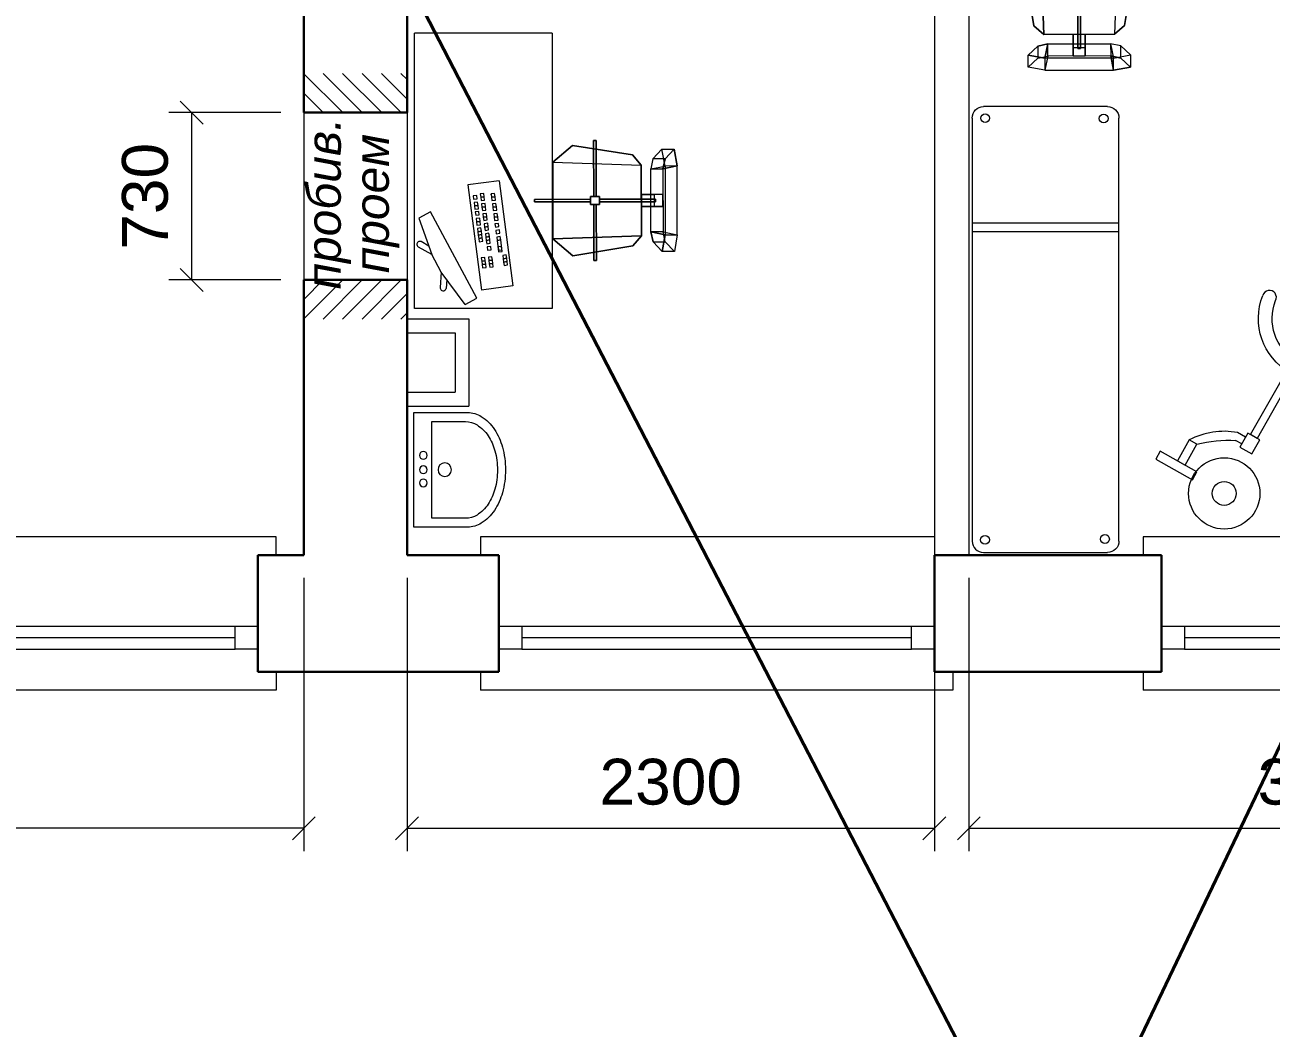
# Model space of a CAD drawing. Header units: metres. Extents: x 14591 to 15202, y 5442 to 5571.
# Drawn here: x 14879.85 to 14885.28, y 5539.1 to 5543.47 of the extents above; entities that cross this region are included whole.
import ezdxf

# ---------------------------------------------------------------- set-up
doc = ezdxf.new("R2010")
doc.units = ezdxf.units.M
doc.header["$MEASUREMENT"] = 0
doc.linetypes.add('DGN Style 3', pattern=[4.89804, 3.4986, -1.39944])
doc.layers.get('Defpoints').update_dxf_attribs({"lineweight": 0})
doc.layers.add('Стены', color=7, linetype='Continuous', lineweight=13)
doc.styles.add('Style-Arial', font='arial.ttf')
doc.styles.add('Style-Arial IF', font='ariali.ttf')
doc.styles.add('Style-txt', font='txt.shx')
doc.dimstyles.new('100', dxfattribs={"dimtxt": 0.25, "dimasz": 0.1875, "dimexe": 0.125, "dimexo": 0.125, "dimgap": 0.0625, "dimtad": 1, "dimdec": 0, "dimlfac": 1000, "dimzin": 11, "dimdsep": 46, "dimtxsty": 'Style-txt', "dimblk": 'OBLIQUE', "dimcen": 0.09, "dimadec": 0, "dimazin": 3, "dimtfac": 1, "dimtdec": 0, "dimtmove": 0, "dimatfit": 3, "dimldrblk": 'TerminatorOpen', "dimfxl": 1, "dimfrac": 2, "dimtzin": 11, "dimlwd": 0, "dimlwe": 0, "dimarcsym": 0})

# ---------------------------------------------------------------- blocks, each defined once
blk = doc.blocks.new('*U50')
at = {"layer": 'Стены', "color": 7, "linetype": 'Continuous', "lineweight": 0}
for p, q in [((-1.03, 0.335), (1.03, 0.335)), ((-1.03, 0.255), (-1.03, 0.335)), ((1.03, 0.255), (1.03, 0.335)), ((0.85, 0.155), (-0.85, 0.155)), ((0.85, 0.105), (-0.85, 0.105)), ((0.85, 0.055), (-0.85, 0.055)), ((1.03, -0.335), (1.03, -0.255)), ((-0.95, -0.335), (1.03, -0.335))]:
    blk.add_line(p, q, dxfattribs=at)
at = {"layer": 'Стены', "color": 7, "linetype": 'Continuous', "lineweight": 30}
for p, q in [((-0.95, -0.255), (-0.95, 0.255)), ((0.95, -0.255), (0.95, 0.255))]:
    blk.add_line(p, q, dxfattribs=at)
at = {"layer": 'Стены', "color": 7, "linetype": 'Continuous', "lineweight": 13, "flags": 128}
for points in [[(-0.95, 0.155), (-0.85, 0.155), (-0.85, 0.055), (-0.95, 0.055), (-0.95, 0.155)], [(0.85, 0.155), (0.95, 0.155), (0.95, 0.055), (0.85, 0.055), (0.85, 0.155)]]:
    blk.add_lwpolyline(points, close=True, dxfattribs=at)
blk = doc.blocks.new('*U54')
at = {"layer": 'Стены', "color": 7, "linetype": 'Continuous', "lineweight": 0}
for p, q in [((-0.335, -1.03), (-0.335, 1.03)), ((-0.255, 1.03), (-0.335, 1.03)), ((0.335, 1.03), (0.255, 1.03)), ((0.335, -1.03), (0.335, 1.03)), ((-0.155, 0.85), (-0.155, -0.85)), ((-0.105, 0.85), (-0.105, -0.85)), ((-0.055, 0.85), (-0.055, -0.85)), ((-0.255, -1.03), (-0.335, -1.03)), ((0.255, -1.03), (0.335, -1.03))]:
    blk.add_line(p, q, dxfattribs=at)
at = {"layer": 'Стены', "color": 7, "linetype": 'Continuous', "lineweight": 30}
for p, q in [((0.255, 0.95), (-0.255, 0.95)), ((0.255, -0.95), (-0.255, -0.95))]:
    blk.add_line(p, q, dxfattribs=at)
at = {"layer": 'Стены', "color": 7, "linetype": 'Continuous', "lineweight": 13, "flags": 128}
for points in [[(-0.155, 0.85), (-0.155, 0.95), (-0.055, 0.95), (-0.055, 0.85), (-0.155, 0.85)], [(-0.155, -0.95), (-0.155, -0.85), (-0.055, -0.85), (-0.055, -0.95), (-0.155, -0.95)]]:
    blk.add_lwpolyline(points, close=True, dxfattribs=at)
blk = doc.blocks.new('ум6')
at = {"layer": 'Стены', "color": 7, "linetype": 'Continuous', "lineweight": 0}
for p, q in [((-0.3251, 0), (-0.3251, -0.3056)), ((0.3251, 0), (-0.3251, 0)), ((0.3251, -0.3056), (0.3251, 0)), ((-0.2736, -0.1025), (-0.2736, -0.2938)), ((0.275, -0.1025), (-0.2736, -0.1025)), ((0.275, -0.2938), (0.275, -0.1025))]:
    blk.add_line(p, q, dxfattribs=at)
for centre, radius in [((-0.0823, -0.0542), 0.0217), ((-0.0007, -0.0542), 0.0217), ((0.0743, -0.0542), 0.0217), ((-0.0007, -0.1758), 0.0383)]:
    blk.add_circle(centre, radius, dxfattribs=at)
for centre, radius, start, end in [((-0.1804, -0.3056), 0.1447, 180, 212.11537), ((-0.1515, -0.2938), 0.1221, 180, 212.11537), ((0.1529, -0.2938), 0.1221, 327.88463, 0), ((0.1804, -0.3056), 0.1447, 327.88463, 0), ((-0.094, -0.2514), 0.2467, 212.11537, 236.5784), ((-0.0786, -0.248), 0.2081, 212.11537, 236.5784), ((-0.0307, -0.1754), 0.2951, 236.5784, 254.7118), ((0.0321, -0.1754), 0.2951, 285.2882, 303.4216), ((0.08, -0.248), 0.2081, 303.4216, 327.88463), ((0.094, -0.2514), 0.2467, 303.4216, 327.88463), ((-0.0372, -0.1654), 0.3498, 236.5784, 254.7118), ((0.0007, -0.0606), 0.4142, 254.7118, 270), ((0.0007, -0.0606), 0.4142, 270, 285.2882), ((0.0372, -0.1654), 0.3498, 285.2882, 303.4216), ((0, -0.0292), 0.491, 254.7118, 270), ((0, -0.0292), 0.491, 270, 285.2882)]:
    blk.add_arc(centre, radius, start, end, dxfattribs=at)
blk = doc.blocks.new('_Oblique')
at = {"color": 0, "linetype": 'ByBlock', "lineweight": -2}
blk.add_line((0.5, 0.5), (-0.5, -0.5), dxfattribs=at)
blk = doc.blocks.new('*D111')
at = {"color": 7, "linetype": 'Continuous', "lineweight": 0, "transparency": 16777216}
for p, q in [((14883.9628, 5541.06), (14883.9628, 5539.8677)), ((14887.1028, 5541.06), (14887.1028, 5539.8677))]:
    blk.add_line(p, q, dxfattribs=at)
at = {"color": 0, "linetype": 'Continuous', "lineweight": 0, "transparency": 16777216}
blk.add_line((14883.9628, 5539.9677), (14887.1028, 5539.9677), dxfattribs=at)
at = {"layer": 'Defpoints', "color": 0, "linetype": 'Continuous', "lineweight": 40, "transparency": 16777216}
for p in [(14883.9628, 5541.16), (14887.1028, 5541.16), (14887.1028, 5539.9677)]:
    blk.add_point(p, dxfattribs=at)
at = {"color": 0, "linetype": 'Continuous', "lineweight": 0, "transparency": 16777216, "xscale": 0.1, "yscale": 0.1, "zscale": 0.1, "rotation": 180}
blk.add_blockref('_Oblique', (14883.9628, 5539.9677), dxfattribs=at)
at = {"color": 0, "linetype": 'Continuous', "lineweight": 0, "transparency": 16777216, "xscale": 0.1, "yscale": 0.1, "zscale": 0.1}
blk.add_blockref('_Oblique', (14887.1028, 5539.9677), dxfattribs=at)
at = {"color": 0, "linetype": 'Continuous', "lineweight": 0, "transparency": 16777216, "insert": (14885.5328, 5540.1698), "char_height": 0.2, "attachment_point": 5, "style": 'Style-Arial'}
blk.add_mtext('3140', dxfattribs=at)
blk = doc.blocks.new('TerminatorOpen')
at = {"color": 0, "linetype": 'ByBlock', "lineweight": -2}
for q in [(-1, 0.5), (-1, 0), (-1, -0.5)]:
    blk.add_line((0, 0), q, dxfattribs=at)
blk = doc.blocks.new('*D112')
at = {"color": 7, "linetype": 'Continuous', "lineweight": 0, "transparency": 16777216}
for p, q in [((14881.5128, 5541.06), (14881.5128, 5539.8677)), ((14883.8128, 5540.8556), (14883.8128, 5539.8677))]:
    blk.add_line(p, q, dxfattribs=at)
at = {"color": 0, "linetype": 'Continuous', "lineweight": 0, "transparency": 16777216}
blk.add_line((14881.5128, 5539.9677), (14883.8128, 5539.9677), dxfattribs=at)
at = {"layer": 'Defpoints', "color": 0, "linetype": 'Continuous', "lineweight": 40, "transparency": 16777216}
for p in [(14881.5128, 5541.16), (14883.8128, 5540.9556), (14883.8128, 5539.9677)]:
    blk.add_point(p, dxfattribs=at)
at = {"color": 0, "linetype": 'Continuous', "lineweight": 0, "transparency": 16777216, "xscale": 0.1, "yscale": 0.1, "zscale": 0.1, "rotation": 180}
blk.add_blockref('_Oblique', (14881.5128, 5539.9677), dxfattribs=at)
at = {"color": 0, "linetype": 'Continuous', "lineweight": 0, "transparency": 16777216, "xscale": 0.1, "yscale": 0.1, "zscale": 0.1}
blk.add_blockref('_Oblique', (14883.8128, 5539.9677), dxfattribs=at)
at = {"color": 0, "linetype": 'Continuous', "lineweight": 0, "transparency": 16777216, "insert": (14882.6628, 5540.1698), "char_height": 0.2, "attachment_point": 5, "style": 'Style-Arial'}
blk.add_mtext('2300', dxfattribs=at)
blk = doc.blocks.new('*D113')
at = {"color": 7, "linetype": 'Continuous', "lineweight": 0, "transparency": 16777216}
for p, q in [((14875.9528, 5541.06), (14875.9528, 5539.8677)), ((14881.0628, 5541.06), (14881.0628, 5539.8677))]:
    blk.add_line(p, q, dxfattribs=at)
at = {"color": 0, "linetype": 'Continuous', "lineweight": 0, "transparency": 16777216}
blk.add_line((14881.0628, 5539.9677), (14875.9528, 5539.9677), dxfattribs=at)
at = {"layer": 'Defpoints', "color": 0, "linetype": 'Continuous', "lineweight": 40, "transparency": 16777216}
for p in [(14875.9528, 5541.16), (14881.0628, 5541.16), (14875.9528, 5539.9677)]:
    blk.add_point(p, dxfattribs=at)
at = {"color": 0, "linetype": 'Continuous', "lineweight": 0, "transparency": 16777216, "xscale": 0.1, "yscale": 0.1, "zscale": 0.1, "rotation": 180}
blk.add_blockref('_Oblique', (14875.9528, 5539.9677), dxfattribs=at)
at = {"color": 0, "linetype": 'Continuous', "lineweight": 0, "transparency": 16777216, "xscale": 0.1, "yscale": 0.1, "zscale": 0.1}
blk.add_blockref('_Oblique', (14881.0628, 5539.9677), dxfattribs=at)
at = {"color": 0, "linetype": 'Continuous', "lineweight": 0, "transparency": 16777216, "insert": (14878.5078, 5540.1698), "char_height": 0.2, "attachment_point": 5, "style": 'Style-Arial'}
blk.add_mtext('5110', dxfattribs=at)
blk = doc.blocks.new('*U127')
at = {"color": 7, "linetype": 'Continuous', "lineweight": 0}
for p, q in [((-0.1335, -0.0023), (-0.1335, -0.0326)), ((-0.0998, -0.0023), (-0.0998, -0.0428))]:
    blk.add_line(p, q, dxfattribs=at)
at = {"color": 7, "linetype": 'Continuous', "lineweight": 0, "extrusion": (0, 0, -1), "flags": 128}
for points in [[(0.15, 0.0576), (0.0789, 0.0576), (0.0789, -0.0023), (0.15, -0.0023), (0.15, 0.0576)], [(-0.3914, 0.0446), (-0.4533, 0.0446), (-0.4533, 0.0691), (-0.3914, 0.0691), (-0.3914, 0.0446)], [(-0.4281, 0.0446), (0.0789, 0.0446), (0.0789, 0.0116), (-0.4281, 0.0116), (-0.4281, 0.0446)], [(-0.3914, 0.0116), (-0.4533, 0.0116), (-0.4533, -0.0129), (-0.3914, -0.0129), (-0.3914, 0.0116)], [(0.3762, -0.1116), (0.3363, -0.1116), (0.3363, -0.2955), (0.3762, -0.2955), (0.3762, -0.1116)], [(0.3363, -0.1714), (0.2314, -0.1714), (0.2314, -0.2096), (0.3363, -0.2096), (0.3363, -0.1714)]]:
    blk.add_lwpolyline(points, close=True, dxfattribs=at)
at = {"color": 7, "linetype": 'Continuous', "lineweight": 0, "extrusion": (0, 0, -1)}
for centre, radius in [((0.3588, 0.0381), 0.1556), ((0.3588, 0.0381), 0.0522), ((-0.3022, 0.0298), 0.0501), ((-0.3022, 0.0298), 0.0213)]:
    blk.add_circle(centre, radius, dxfattribs=at)
at = {"color": 7, "linetype": 'Continuous', "lineweight": 0}
for centre, radius, start, end in [((0.5113, 0.0259), 0.2704, 98.1039, 262.2901), ((0.4838, 0.2648), 0.0307, 266.0401, 110.1678), ((0.5113, 0.0259), 0.2104, 98.1039, 262.2901), ((-0.6242, 0.2095), 0.5471, 315.87, 333.7378)]:
    blk.add_arc(centre, radius, start, end, dxfattribs=at)
at = {"color": 7, "linetype": 'Continuous', "lineweight": 0, "extrusion": (0, 0, -1)}
for centre, radius, start, end in [((0.4012, 0.0597), 0.3184, 198.7735, 237.7674), ((-0.4821, -0.2127), 0.0302, 91.8941, 283.5257)]:
    blk.add_arc(centre, radius, start, end, dxfattribs=at)
blk = doc.blocks.new('*U123')
at = {"color": 7, "linetype": 'Continuous', "lineweight": 0}
for p, q in [((-0.4658, 0.3201), (-0.4658, -0.3201)), ((-0.426, -0.3201), (-0.426, 0.3201))]:
    blk.add_line(p, q, dxfattribs=at)
at = {"color": 7, "linetype": 'Continuous', "lineweight": 0, "extrusion": (0, 0, -1), "flags": 128}
for points in [[(0.9227, 0.3201), (-0.9228, 0.3201)], [(0.9727, -0.2701), (0.9727, 0.2701)], [(-0.9728, 0.2701), (-0.9728, -0.2701)], [(-0.9228, -0.3201), (0.9227, -0.3201)]]:
    blk.add_lwpolyline(points, dxfattribs=at)
at = {"color": 7, "linetype": 'Continuous', "lineweight": 0, "extrusion": (0, 0, -1)}
for centre in [(0.922, 0.263), (-0.9173, 0.2639), (0.9207, -0.2534), (-0.914, -0.2592)]:
    blk.add_circle(centre, 0.0191, dxfattribs=at)
at = {"color": 7, "linetype": 'Continuous', "lineweight": 0}
for centre, start, end in [((-0.9227, 0.2701), 90, 180), ((-0.9227, -0.2701), 180, 270), ((0.9228, -0.2701), 270, 0)]:
    blk.add_arc(centre, 0.05, start, end, dxfattribs=at)
at = {"color": 7, "linetype": 'Continuous', "lineweight": 0, "extrusion": (0, 0, -1)}
blk.add_arc((-0.9228, 0.2701), 0.05, 90, 180, dxfattribs=at)
blk = doc.blocks.new('*U129')
at = {"color": 7, "linetype": 'Continuous', "lineweight": 0}
blk.add_line((-0.6, -0.0269), (-0.6, 0.5731), dxfattribs=at)
at = {"layer": 'Стены', "color": 7, "linetype": 'Continuous', "lineweight": 0}
for p, q in [((0.6, 0.5731), (-0.6, 0.5731)), ((0.1788, 0.5028), (0.2063, 0.5541)), ((0.2063, 0.5541), (0.3657, 0.4974)), ((0.3283, 0.5107), (0.3089, 0.5443)), ((0.3657, 0.4974), (0.3324, 0.5551)), ((0.6, -0.0269), (0.6, 0.5731)), ((0.5556, 0.301), (0.1788, 0.5028)), ((0.4423, 0.4564), (0.3657, 0.4974)), ((0.4423, 0.4564), (0.5088, 0.4606)), ((0.5827, 0.3515), (0.4423, 0.4564)), ((0.474, 0.4326), (0.5128, 0.4351)), ((0.0435, 0.2035), (0.0614, 0.3404)), ((0.0614, 0.3404), (0.5202, 0.2805)), ((0.5827, 0.3515), (0.5556, 0.301)), ((0.0987, 0.2708), (0.1007, 0.2863)), ((0.1007, 0.2863), (0.1152, 0.2844)), ((0.1072, 0.3016), (0.1092, 0.3172)), ((0.1216, 0.2998), (0.1072, 0.3016)), ((0.1092, 0.3172), (0.1237, 0.3153)), ((0.1152, 0.2844), (0.1132, 0.2689)), ((0.1132, 0.2689), (0.1152, 0.2844)), ((0.1152, 0.2844), (0.1297, 0.2825)), ((0.1237, 0.3153), (0.1216, 0.2998)), ((0.1297, 0.2825), (0.1276, 0.267)), ((0.1361, 0.2979), (0.1381, 0.3134)), ((0.1506, 0.296), (0.1361, 0.2979)), ((0.1381, 0.3134), (0.1526, 0.3115)), ((0.1421, 0.2651), (0.1441, 0.2806)), ((0.1441, 0.2806), (0.1586, 0.2787)), ((0.1506, 0.296), (0.1526, 0.3115)), ((0.1526, 0.3115), (0.1506, 0.296)), ((0.1651, 0.2941), (0.1506, 0.296)), ((0.1526, 0.3115), (0.1671, 0.3096)), ((0.1566, 0.2632), (0.1586, 0.2787)), ((0.1586, 0.2787), (0.1566, 0.2632)), ((0.1586, 0.2787), (0.1731, 0.2768)), ((0.1671, 0.3096), (0.1651, 0.2941)), ((0.1731, 0.2768), (0.1711, 0.2613)), ((0.177, 0.2925), (0.1791, 0.308)), ((0.1915, 0.2906), (0.177, 0.2925)), ((0.1791, 0.308), (0.1935, 0.3061)), ((0.1855, 0.2595), (0.1876, 0.275)), ((0.1876, 0.275), (0.202, 0.2731)), ((0.1935, 0.3061), (0.1915, 0.2906)), ((0.202, 0.2731), (0.2, 0.2576)), ((0.2, 0.2576), (0.202, 0.2731)), ((0.202, 0.2731), (0.2165, 0.2712)), ((0.206, 0.2887), (0.208, 0.3042)), ((0.2205, 0.2868), (0.206, 0.2887)), ((0.208, 0.3042), (0.2225, 0.3023)), ((0.2225, 0.3023), (0.2205, 0.2868)), ((0.2205, 0.2868), (0.2225, 0.3023)), ((0.2349, 0.285), (0.2205, 0.2868)), ((0.2225, 0.3023), (0.237, 0.3005)), ((0.237, 0.3005), (0.2349, 0.285)), ((0.2493, 0.2831), (0.2513, 0.2986)), ((0.2638, 0.2812), (0.2493, 0.2831)), ((0.2513, 0.2986), (0.2658, 0.2967)), ((0.2658, 0.2967), (0.2638, 0.2812)), ((0.2638, 0.2812), (0.2658, 0.2967)), ((0.2782, 0.2793), (0.2638, 0.2812)), ((0.2658, 0.2967), (0.2803, 0.2948)), ((0.2782, 0.2793), (0.2803, 0.2948)), ((0.2803, 0.2948), (0.2782, 0.2793)), ((0.2927, 0.2774), (0.2782, 0.2793)), ((0.2803, 0.2948), (0.2947, 0.2929)), ((0.2927, 0.2774), (0.2947, 0.2929)), ((0.2947, 0.2929), (0.2927, 0.2774)), ((0.3072, 0.2755), (0.2927, 0.2774)), ((0.2947, 0.2929), (0.3092, 0.291)), ((0.3092, 0.291), (0.3072, 0.2755)), ((0.3781, 0.2663), (0.3801, 0.2818)), ((0.3801, 0.2818), (0.3946, 0.2799)), ((0.3946, 0.2799), (0.3925, 0.2644)), ((0.3925, 0.2644), (0.3946, 0.2799)), ((0.3946, 0.2799), (0.409, 0.278)), ((0.407, 0.2625), (0.409, 0.278)), ((0.409, 0.278), (0.407, 0.2625)), ((0.409, 0.278), (0.4235, 0.2761)), ((0.4235, 0.2761), (0.4215, 0.2606)), ((0.5023, 0.1436), (0.5202, 0.2805)), ((0.1039, 0.2701), (0.0986, 0.2708)), ((0.1132, 0.2689), (0.0987, 0.2708)), ((0.0988, 0.2235), (0.1008, 0.239)), ((0.106, 0.2225), (0.0988, 0.2235)), ((0.1133, 0.2216), (0.0988, 0.2235)), ((0.106, 0.2383), (0.1008, 0.239)), ((0.1008, 0.239), (0.1153, 0.2371)), ((0.1276, 0.267), (0.1132, 0.2689)), ((0.1133, 0.2216), (0.1153, 0.2371)), ((0.1153, 0.2371), (0.1133, 0.2216)), ((0.1277, 0.2197), (0.1133, 0.2216)), ((0.1153, 0.2371), (0.1298, 0.2352)), ((0.1298, 0.2352), (0.1277, 0.2197)), ((0.1566, 0.2632), (0.1421, 0.2651)), ((0.1422, 0.2178), (0.1442, 0.2333)), ((0.1567, 0.2159), (0.1422, 0.2178)), ((0.1442, 0.2333), (0.1587, 0.2314)), ((0.1711, 0.2613), (0.1566, 0.2632)), ((0.1567, 0.2159), (0.1587, 0.2314)), ((0.1587, 0.2314), (0.1567, 0.2159)), ((0.1587, 0.2314), (0.1732, 0.2295)), ((0.1732, 0.2295), (0.1712, 0.214)), ((0.2, 0.2576), (0.1855, 0.2595)), ((0.1856, 0.2121), (0.1877, 0.2276)), ((0.1877, 0.2276), (0.2021, 0.2258)), ((0.2145, 0.2557), (0.2, 0.2576)), ((0.2001, 0.2102), (0.2021, 0.2258)), ((0.2021, 0.2258), (0.2001, 0.2102)), ((0.2021, 0.2258), (0.2166, 0.2239)), ((0.2165, 0.2712), (0.2145, 0.2557)), ((0.2166, 0.2239), (0.2146, 0.2084)), ((0.229, 0.2538), (0.231, 0.2693)), ((0.2434, 0.2519), (0.229, 0.2538)), ((0.2291, 0.2065), (0.2311, 0.222)), ((0.231, 0.2693), (0.2455, 0.2674)), ((0.2311, 0.222), (0.2456, 0.2201)), ((0.2434, 0.2519), (0.2455, 0.2674)), ((0.2455, 0.2674), (0.2434, 0.2519)), ((0.2579, 0.25), (0.2434, 0.2519)), ((0.2456, 0.2201), (0.2435, 0.2046)), ((0.2455, 0.2674), (0.2599, 0.2655)), ((0.2599, 0.2655), (0.2579, 0.25)), ((0.258, 0.2027), (0.26, 0.2182)), ((0.26, 0.2182), (0.2745, 0.2163)), ((0.2724, 0.2481), (0.2744, 0.2636)), ((0.2869, 0.2462), (0.2724, 0.2481)), ((0.2744, 0.2636), (0.2889, 0.2617)), ((0.2889, 0.2617), (0.2869, 0.2462)), ((0.2869, 0.2462), (0.2889, 0.2617)), ((0.3013, 0.2443), (0.2869, 0.2462)), ((0.2889, 0.2617), (0.3034, 0.2598)), ((0.3034, 0.2598), (0.3013, 0.2443)), ((0.3013, 0.2443), (0.3034, 0.2598)), ((0.3158, 0.2424), (0.3013, 0.2443)), ((0.3034, 0.2598), (0.3178, 0.2579)), ((0.3178, 0.2579), (0.3158, 0.2424)), ((0.3303, 0.2405), (0.3323, 0.256)), ((0.3448, 0.2387), (0.3303, 0.2405)), ((0.3323, 0.256), (0.3468, 0.2542)), ((0.3468, 0.2542), (0.3448, 0.2387)), ((0.3752, 0.2352), (0.3772, 0.2507)), ((0.3896, 0.2333), (0.3752, 0.2352)), ((0.3772, 0.2507), (0.3917, 0.2488)), ((0.3925, 0.2644), (0.3781, 0.2663)), ((0.3896, 0.2333), (0.3917, 0.2488)), ((0.3917, 0.2488), (0.3896, 0.2333)), ((0.4041, 0.2314), (0.3896, 0.2333)), ((0.3917, 0.2488), (0.4061, 0.2469)), ((0.407, 0.2625), (0.3925, 0.2644)), ((0.4061, 0.2469), (0.4041, 0.2314)), ((0.4041, 0.2314), (0.4061, 0.2469)), ((0.4186, 0.2295), (0.4041, 0.2314)), ((0.4061, 0.2469), (0.4206, 0.245)), ((0.4215, 0.2606), (0.407, 0.2625)), ((0.4206, 0.245), (0.4186, 0.2295)), ((0.0435, 0.2035), (0.5023, 0.1436)), ((0.1712, 0.214), (0.1567, 0.2159)), ((0.2001, 0.2102), (0.1856, 0.2121)), ((0.2146, 0.2084), (0.2001, 0.2102)), ((0.2435, 0.2046), (0.2291, 0.2065)), ((0.2725, 0.2008), (0.258, 0.2027)), ((0.2745, 0.2163), (0.2725, 0.2008)), ((0.2869, 0.1989), (0.289, 0.2144)), ((0.3014, 0.197), (0.2869, 0.1989)), ((0.289, 0.2144), (0.3034, 0.2125)), ((0.3013, 0.197), (0.3033, 0.2125)), ((0.3514, 0.1905), (0.3013, 0.197)), ((0.3034, 0.2125), (0.3014, 0.197)), ((0.3033, 0.2125), (0.3534, 0.206)), ((0.3296, 0.1933), (0.3317, 0.2088)), ((0.3441, 0.1914), (0.3296, 0.1933)), ((0.3317, 0.2088), (0.3461, 0.2069)), ((0.3461, 0.2069), (0.3441, 0.1914)), ((0.3534, 0.206), (0.3514, 0.1905)), ((0.367, 0.1728), (0.369, 0.1883)), ((0.3815, 0.1709), (0.367, 0.1728)), ((0.369, 0.1883), (0.3835, 0.1864)), ((0.3815, 0.1709), (0.3835, 0.1864)), ((0.3835, 0.1864), (0.3815, 0.1709)), ((0.396, 0.169), (0.3815, 0.1709)), ((0.3835, 0.1864), (0.398, 0.1845)), ((0.398, 0.1845), (0.396, 0.169)), ((0.396, 0.169), (0.398, 0.1845)), ((0.4104, 0.1671), (0.396, 0.169)), ((0.398, 0.1845), (0.4125, 0.1826)), ((0.4125, 0.1826), (0.4104, 0.1671)), ((0.1238, -0.1944), (0.1244, 0.05)), ((0.1244, 0.05), (0.1238, -0.1944)), ((0.1238, -0.1944), (0.1244, 0.05)), ((0.1244, 0.05), (0.1244, 0.05)), ((0.1244, 0.05), (0.1244, 0.05)), ((0.1244, 0.05), (0.1359, 0.05)), ((0.1359, 0.05), (0.1244, 0.05)), ((0.1244, 0.05), (0.1359, 0.05)), ((0.1359, 0.05), (0.1354, -0.1944)), ((0.1354, -0.1944), (0.1359, 0.05)), ((0.1359, 0.05), (0.1354, -0.1944)), ((0.1359, 0.05), (0.1359, 0.05)), ((0.1359, 0.05), (0.1359, 0.05)), ((-0.6, -0.0269), (0.6, -0.0269)), ((-0.1106, -0.1158), (-0.0371, -0.03)), ((-0.0371, -0.03), (-0.1106, -0.1158)), ((-0.1106, -0.1158), (-0.0371, -0.03)), ((-0.0371, -0.03), (0.2971, -0.0307)), ((0.2971, -0.0307), (-0.0371, -0.03)), ((0.2971, -0.0307), (-0.0371, -0.03)), ((-0.0371, -0.03), (-0.0252, -0.416)), ((-0.0371, -0.03), (-0.0252, -0.416)), ((0.2834, -0.4167), (0.2971, -0.0307)), ((0.2971, -0.0307), (0.2834, -0.4167)), ((0.2971, -0.0307), (0.3702, -0.1169)), ((0.3702, -0.1169), (0.2971, -0.0307)), ((0.3702, -0.1169), (0.2971, -0.0307)), ((-0.0691, -0.3784), (-0.1106, -0.1158)), ((-0.1106, -0.1158), (-0.0691, -0.3784)), ((-0.0691, -0.3784), (-0.1106, -0.1158)), ((0.3702, -0.1169), (0.3275, -0.3793)), ((0.3275, -0.3793), (0.3702, -0.1169)), ((0.3275, -0.3793), (0.3702, -0.1169)), ((-0.1325, -0.2194), (-0.1324, -0.2078)), ((-0.1324, -0.2078), (-0.1325, -0.2194)), ((-0.1325, -0.2194), (-0.1324, -0.2078)), ((-0.1324, -0.2078), (-0.1324, -0.2078)), ((-0.1324, -0.2078), (0.112, -0.2084)), ((0.112, -0.2084), (-0.1324, -0.2078)), ((-0.1324, -0.2078), (-0.1324, -0.2078)), ((-0.1324, -0.2078), (0.112, -0.2084)), ((0.1119, -0.2339), (0.112, -0.1944)), ((0.112, -0.1944), (0.1119, -0.2339)), ((0.112, -0.1944), (0.1472, -0.1945)), ((0.1472, -0.1945), (0.112, -0.1944)), ((0.112, -0.2084), (0.112, -0.2084)), ((0.112, -0.2084), (0.112, -0.2199)), ((0.1354, -0.1944), (0.1238, -0.1944)), ((0.1354, -0.1944), (0.1354, -0.1944)), ((0.1472, -0.1945), (0.1471, -0.234)), ((0.1471, -0.234), (0.1472, -0.1945)), ((0.3916, -0.209), (0.1471, -0.2084)), ((0.1471, -0.2084), (0.1471, -0.2084)), ((0.1471, -0.2084), (0.3916, -0.209)), ((0.1471, -0.2084), (0.1471, -0.22)), ((0.3916, -0.209), (0.1471, -0.2084)), ((0.3916, -0.209), (0.3916, -0.209)), ((0.3916, -0.2205), (0.3916, -0.209)), ((0.3916, -0.209), (0.3916, -0.209)), ((0.3916, -0.209), (0.3916, -0.2206)), ((0.3916, -0.2205), (0.3916, -0.209)), ((-0.1325, -0.2194), (-0.1325, -0.2194)), ((0.112, -0.2199), (-0.1325, -0.2194)), ((-0.1325, -0.2194), (-0.1325, -0.2194)), ((-0.1325, -0.2194), (0.112, -0.2199)), ((0.112, -0.2199), (-0.1325, -0.2194)), ((0.1471, -0.234), (0.1119, -0.2339)), ((0.1119, -0.2339), (0.1471, -0.234)), ((0.1237, -0.2339), (0.1232, -0.4784)), ((0.1232, -0.4784), (0.1237, -0.2339)), ((0.1237, -0.2339), (0.1232, -0.4784)), ((0.1353, -0.234), (0.1237, -0.2339)), ((0.1348, -0.4784), (0.1353, -0.234)), ((0.1353, -0.234), (0.1348, -0.4784)), ((0.1348, -0.4784), (0.1353, -0.234)), ((0.1353, -0.234), (0.1353, -0.234)), ((0.1471, -0.22), (0.3916, -0.2206)), ((0.3916, -0.2205), (0.1471, -0.22)), ((0.1471, -0.22), (0.3916, -0.2205)), ((0.3916, -0.2206), (0.3916, -0.2205)), ((0.3916, -0.2206), (0.3916, -0.2205)), ((-0.0252, -0.416), (-0.0691, -0.3784)), ((-0.0691, -0.3784), (-0.0252, -0.416)), ((-0.0252, -0.416), (-0.0691, -0.3784)), ((0.3275, -0.3793), (0.2834, -0.4167)), ((0.2834, -0.4167), (0.3275, -0.3793)), ((0.2834, -0.4167), (0.3275, -0.3793)), ((0.2834, -0.4167), (-0.0252, -0.416)), ((-0.0252, -0.416), (0.2834, -0.4167)), ((-0.0252, -0.416), (0.2834, -0.4167)), ((0.1025, -0.5106), (0.1027, -0.4163)), ((0.1025, -0.5106), (0.1027, -0.4163)), ((0.1027, -0.4163), (0.1026, -0.4735)), ((0.1026, -0.4735), (0.1027, -0.4163)), ((0.1027, -0.4163), (0.1555, -0.4164)), ((0.1027, -0.4163), (0.1555, -0.4164)), ((0.1555, -0.4164), (0.1553, -0.5107)), ((0.1555, -0.4164), (0.1553, -0.5107)), ((0.1554, -0.4736), (0.1555, -0.4164)), ((0.1555, -0.4164), (0.1554, -0.4736)), ((-0.052, -0.4669), (-0.0942, -0.5064)), ((-0.0942, -0.5064), (-0.052, -0.4669)), ((-0.0521, -0.5197), (-0.052, -0.4669)), ((-0.0521, -0.5197), (-0.052, -0.4669)), ((-0.052, -0.4669), (-0.008, -0.4576)), ((-0.052, -0.4669), (-0.008, -0.4576)), ((-0.008, -0.4576), (-0.0209, -0.5197)), ((-0.008, -0.4576), (-0.0209, -0.5197)), ((-0.008, -0.4576), (-0.0081, -0.5103)), ((-0.008, -0.4576), (-0.0081, -0.5103)), ((0.2661, -0.4582), (-0.008, -0.4576)), ((0.2661, -0.4582), (-0.008, -0.4576)), ((0.1026, -0.4735), (0.1025, -0.5106)), ((0.1554, -0.4736), (0.1026, -0.4735)), ((0.1232, -0.4784), (0.1232, -0.4784)), ((0.1232, -0.4784), (0.1348, -0.4784)), ((0.1348, -0.4784), (0.1232, -0.4784)), ((0.1232, -0.4784), (0.1232, -0.4784)), ((0.1232, -0.4784), (0.1348, -0.4784)), ((0.1348, -0.4784), (0.1348, -0.4784)), ((0.1348, -0.4784), (0.1348, -0.4784)), ((0.1553, -0.5107), (0.1554, -0.4736)), ((0.266, -0.511), (0.2661, -0.4582)), ((0.266, -0.511), (0.2661, -0.4582)), ((0.2661, -0.4582), (0.31, -0.4677)), ((0.31, -0.4677), (0.2661, -0.4582)), ((0.2661, -0.4582), (0.2787, -0.5203)), ((0.2787, -0.5203), (0.2661, -0.4582)), ((0.31, -0.4677), (0.3099, -0.5205)), ((0.31, -0.4677), (0.3099, -0.5205)), ((0.352, -0.5074), (0.31, -0.4677)), ((0.352, -0.5074), (0.31, -0.4677)), ((-0.0942, -0.5064), (-0.0943, -0.5592)), ((-0.0942, -0.5064), (-0.0943, -0.5592)), ((-0.0943, -0.5592), (-0.0521, -0.5197)), ((-0.0943, -0.5592), (-0.0521, -0.5197)), ((-0.0209, -0.5197), (-0.0942, -0.5064)), ((-0.0209, -0.5197), (-0.0942, -0.5064)), ((-0.0081, -0.5103), (-0.0521, -0.5197)), ((-0.0521, -0.5197), (-0.0081, -0.5103)), ((-0.0081, -0.5103), (-0.0211, -0.5724)), ((-0.0211, -0.5724), (-0.0081, -0.5103)), ((-0.0211, -0.5724), (-0.0209, -0.5197)), ((-0.0211, -0.5724), (-0.0209, -0.5197)), ((-0.0209, -0.5197), (0.2787, -0.5203)), ((-0.0209, -0.5197), (0.2787, -0.5203)), ((-0.0081, -0.5103), (0.266, -0.511)), ((-0.0081, -0.5103), (0.266, -0.511)), ((0.1553, -0.5107), (0.1025, -0.5106)), ((0.3099, -0.5205), (0.266, -0.511)), ((0.266, -0.511), (0.2786, -0.5731)), ((0.3099, -0.5205), (0.266, -0.511)), ((0.266, -0.511), (0.2786, -0.5731)), ((0.2787, -0.5203), (0.2786, -0.5731)), ((0.2787, -0.5203), (0.2786, -0.5731)), ((0.352, -0.5074), (0.2787, -0.5203)), ((0.2787, -0.5203), (0.352, -0.5074)), ((0.3099, -0.5205), (0.3519, -0.5602)), ((0.3519, -0.5602), (0.3099, -0.5205)), ((0.3519, -0.5602), (0.352, -0.5074)), ((0.3519, -0.5602), (0.352, -0.5074)), ((-0.0943, -0.5592), (-0.0211, -0.5724)), ((-0.0211, -0.5724), (-0.0943, -0.5592)), ((0.2786, -0.5731), (-0.0211, -0.5724)), ((0.2786, -0.5731), (-0.0211, -0.5724)), ((0.2786, -0.5731), (0.3519, -0.5602)), ((0.2786, -0.5731), (0.3519, -0.5602))]:
    blk.add_line(p, q, dxfattribs=at)
at = {"layer": 'Стены', "color": 7, "linetype": 'Continuous', "lineweight": 0, "extrusion": (0, 0, -1)}
for centre, start, end in [((-0.3206, 0.5497), 335.1796, 155.2165), ((-0.5108, 0.4479), 81.1305, 261.1674)]:
    blk.add_arc(centre, 0.0129, start, end, dxfattribs=at)
blk = doc.blocks.new('*U93')
at = {"color": 5, "linetype": 'Continuous', "lineweight": 13}
for p, q in [((-0.0853, 0.1402), (-0.0008, 0.2248)), ((-0.0853, 0.0554), (0.0838, 0.2246)), ((-0.0853, -0.0295), (0.0853, 0.1412)), ((-0.0853, -0.1143), (0.0853, 0.0563)), ((-0.0853, -0.1992), (0.0853, -0.0285)), ((-0.0262, -0.2249), (0.0853, -0.1134)), ((0.0586, -0.2249), (0.0853, -0.1982))]:
    blk.add_line(p, q, dxfattribs=at)
blk = doc.blocks.new('*D147')
at = {"color": 7, "linetype": 'Continuous', "lineweight": 0, "transparency": 16777216}
for p, q in [((14880.9628, 5543.09), (14880.4732, 5543.09)), ((14880.9628, 5542.36), (14880.4732, 5542.36))]:
    blk.add_line(p, q, dxfattribs=at)
at = {"color": 0, "linetype": 'Continuous', "lineweight": 0, "transparency": 16777216}
blk.add_line((14880.5732, 5543.09), (14880.5732, 5542.36), dxfattribs=at)
at = {"layer": 'Defpoints', "color": 0, "linetype": 'Continuous', "lineweight": 40, "transparency": 16777216}
for p in [(14881.0628, 5543.09), (14880.5732, 5542.36), (14881.0628, 5542.36)]:
    blk.add_point(p, dxfattribs=at)
at = {"color": 0, "linetype": 'Continuous', "lineweight": 0, "transparency": 16777216, "xscale": 0.1, "yscale": 0.1, "zscale": 0.1}
for p, rotation in [((14880.5732, 5543.09), 90), ((14880.5732, 5542.36), 270)]:
    blk.add_blockref('_Oblique', p, dxfattribs=dict(at, rotation=rotation))
at = {"color": 0, "linetype": 'Continuous', "lineweight": 0, "transparency": 16777216, "insert": (14880.371, 5542.725), "char_height": 0.2, "attachment_point": 5, "rotation": 90, "style": 'Style-Arial'}
blk.add_mtext('730', dxfattribs=at)

msp = doc.modelspace()

# ---------------------------------------------------------------- linework, layer by layer
at = {"color": 1, "linetype": 'Continuous', "lineweight": 40}
for p, q in [((14873.97436208, 5558.23468122), (14897.95934336, 5511.91378311)), ((14873.55109771, 5515.72678387), (14893.7370668, 5557.92395235))]:
    msp.add_line(p, q, dxfattribs=at)
at = {"color": 5, "linetype": 'DGN Style 3', "lineweight": 0}
for p, q in [((14881.06275864, 5543.0899997), (14881.06275864, 5542.3599997)), ((14881.51275864, 5543.0899997), (14881.51275864, 5542.3599997))]:
    msp.add_line(p, q, dxfattribs=at)
at = {"color": 5, "linetype": 'Continuous', "lineweight": 30}
for p, q in [((14881.06275864, 5543.0899997), (14881.51275864, 5543.0899997)), ((14881.06275864, 5542.3599997), (14881.51275864, 5542.3599997))]:
    msp.add_line(p, q, dxfattribs=at)
at = {"layer": 'Стены', "color": 7, "linetype": 'Continuous', "lineweight": 13}
for p, q in [((14883.81275864, 5544.9099997), (14883.81275864, 5541.1599997)), ((14883.96275864, 5544.9099997), (14883.96275864, 5541.1599997)), ((14881.51275864, 5542.1899997), (14881.78275864, 5542.1899997)), ((14881.78275864, 5542.1899997), (14881.78275864, 5541.8099997)), ((14881.51275864, 5541.8099997), (14881.78275864, 5541.8099997))]:
    msp.add_line(p, q, dxfattribs=at)
at = {"layer": 'Стены', "color": 7, "linetype": 'Continuous', "lineweight": 30}
for p, q in [((14881.06275864, 5543.6799997), (14881.06275864, 5543.0899997)), ((14881.51275864, 5543.6799997), (14881.51275864, 5543.0899997)), ((14881.06275864, 5543.0899997), (14881.51275864, 5543.0899997)), ((14881.06275864, 5542.3599997), (14881.51275864, 5542.3599997)), ((14881.06275864, 5542.3599997), (14881.06275864, 5541.1599997)), ((14881.51275864, 5542.3599997), (14881.51275864, 5541.1599997)), ((14880.86275864, 5541.1599997), (14881.06275864, 5541.1599997)), ((14881.51275864, 5541.1599997), (14881.91275864, 5541.1599997)), ((14883.81275864, 5541.1599997), (14884.80275864, 5541.1599997)), ((14880.86275864, 5540.6499997), (14881.91275864, 5540.6499997)), ((14883.81275864, 5540.6499997), (14884.80275864, 5540.6499997))]:
    msp.add_line(p, q, dxfattribs=at)
at = {"layer": 'Стены', "color": 7, "linetype": 'Continuous', "lineweight": 0}
for p, q in [((14881.51275864, 5542.1299997), (14881.72275864, 5542.1299997)), ((14881.72275864, 5542.1299997), (14881.72275864, 5541.8699997)), ((14881.51275864, 5541.8699997), (14881.72275864, 5541.8699997))]:
    msp.add_line(p, q, dxfattribs=at)

# ---------------------------------------------------------------- block references
at = {"color": 5, "linetype": 'Continuous', "lineweight": 13, "rotation": 90}
msp.add_blockref('*U93', (14881.28785918, 5543.17534107), dxfattribs=at)
at = {"color": 7, "linetype": 'Continuous', "lineweight": 0, "extrusion": (0, 0, -1)}
for name, p, rotation in [('*U123', (-14884.29726081, 5542.14386954), 270), ('*U127', (-14885.2207053, 5541.75965846), 119.5941265864706)]:
    msp.add_blockref(name, p, dxfattribs=dict(at, rotation=rotation))
at = {"color": 5, "linetype": 'Continuous', "lineweight": 13, "extrusion": (0, 0, -1), "rotation": 270}
msp.add_blockref('*U93', (-14881.28785918, 5542.27465834), dxfattribs=at)
at = {"layer": 'Стены', "color": 7, "linetype": 'Continuous', "lineweight": 0, "extrusion": (0, 0, -1)}
msp.add_blockref('*U129', (-14884.57324934, 5543.84791505), dxfattribs=at)
at = {"layer": 'Стены', "color": 7, "linetype": 'Continuous', "lineweight": 0, "extrusion": (0, 0, -1), "rotation": 269.999999999951}
msp.add_blockref('*U129', (-14882.11825797, 5542.83616243), dxfattribs=at)
at = {"layer": 'Стены', "color": 7, "linetype": 'Continuous', "lineweight": 0, "extrusion": (0, 0, -1), "xscale": 0.7689468503965201, "yscale": 0.7689468503965201, "zscale": 0.7689468503965201, "rotation": 270}
msp.add_blockref('ум6', (-14881.54213143, 5541.53160007), dxfattribs=at)
at = {"layer": 'Стены', "color": 7, "linetype": 'Continuous', "lineweight": 30}
for name, p, rotation in [('*U54', (14879.91270918, 5540.90501913), 90), ('*U50', (14882.86273921, 5540.90495024), 180), ('*U54', (14885.75270918, 5540.90501913), 90)]:
    msp.add_blockref(name, p, dxfattribs=dict(at, rotation=rotation))

# ---------------------------------------------------------------- texts
at = {"color": 7, "linetype": 'Continuous', "lineweight": 0, "insert": (14881.27634193, 5542.69342166), "char_height": 0.14972067, "attachment_point": 5, "rotation": 90, "line_spacing_factor": 0.84, "style": 'Style-Arial IF'}
msp.add_mtext('пробив. \\Pпроем', dxfattribs=at)

# ---------------------------------------------------------------- dimensions: what is measured, and where the dimension line sits
at = {"color": 7, "linetype": 'Continuous', "lineweight": 0}
for base, p1, p2, angle, picture, middle in [((14880.57315894, 5542.3599997), (14881.06275864, 5543.0899997), (14881.06275864, 5542.3599997), 270, '*D147', (14880.37097613, 5542.7249997)), ((14875.95275864, 5539.9676548), (14881.06275864, 5541.1599997), (14875.95275864, 5541.1599997), 180, '*D113', (14878.50775864, 5540.1697694))]:
    dim = msp.add_linear_dim(base=base, p1=p1, p2=p2, angle=angle, dimstyle='100', override={"dimtxt": 0.2, "dimasz": 0.1, "dimexe": 0.1, "dimexo": 0.1, "dimgap": 0.1, "dimdec": 4, "dimtxsty": 'Style-Arial', "dimclre": 7, "dimtdec": 4, "dimtofl": 0, "dimfrac": 0}, dxfattribs=at)
    dim.commit()
    dim.dimension.update_dxf_attribs({"geometry": picture, "text_midpoint": middle})
for base, p1, p2, picture, middle in [((14883.81275864, 5539.9676548), (14881.51275864, 5541.1599997), (14883.81275864, 5540.95555408), '*D112', (14882.66275864, 5540.16983761)), ((14887.10275864, 5539.9676548), (14883.96275864, 5541.1599997), (14887.10275864, 5541.1599997), '*D111', (14885.53275864, 5540.16983761))]:
    dim = msp.add_linear_dim(base=base, p1=p1, p2=p2, dimstyle='100', override={"dimtxt": 0.2, "dimasz": 0.1, "dimexe": 0.1, "dimexo": 0.1, "dimgap": 0.1, "dimdec": 4, "dimtxsty": 'Style-Arial', "dimclre": 7, "dimtdec": 4, "dimtofl": 0, "dimfrac": 0}, dxfattribs=at)
    dim.commit()
    dim.dimension.update_dxf_attribs({"geometry": picture, "text_midpoint": middle})

doc.saveas('drawing.dxf')
